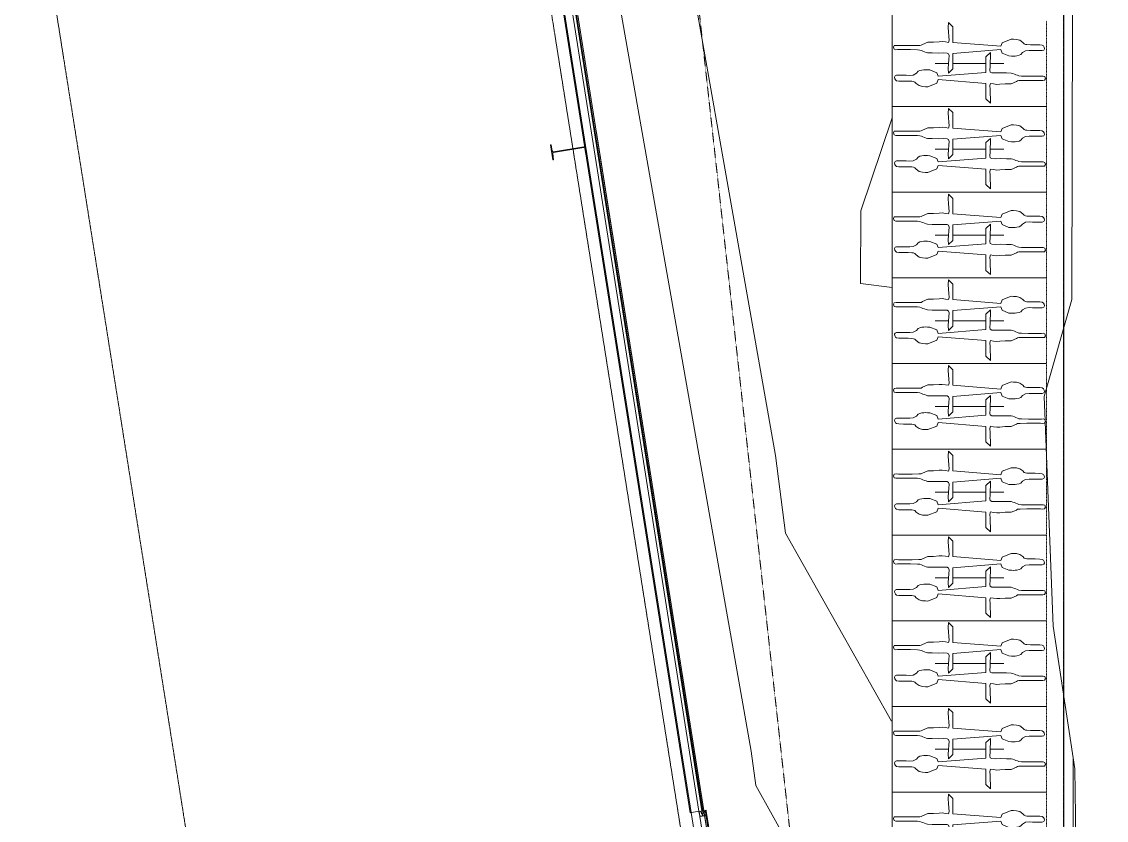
# Model space of a CAD drawing. Header units: millimetres. Extents: x -2612262 to -2065320, y 3717813 to 4283368.
# Drawn here: x -2239134 to -2226488, y 4015098 to 4024415 of the extents above; entities that cross this region are included whole.
import ezdxf

# ---------------------------------------------------------------- set-up
doc = ezdxf.new("R2010")
doc.units = ezdxf.units.MM
for name, pattern in [('AEC_Double Dash', [39, 15, -4, 6, -4, 6, -4]), ('Aligning Line', [3.2004, 1.6002, -1.6002]), ('BOUNDARY Tighter', [8, 4, -2, 0, -2]), ('Dash Tight', [1.2, 0.6, -0.6]), ('Grid Line', [21, 12, -3, 3, -3]), ('Overhead', [4, 2.5, -1.5])]:
    doc.linetypes.add(name, pattern=pattern)
for name, color, linetype, lineweight in [('A-DETL', 90, 'Continuous', 18), ('A-DETL-GENF', 92, 'Continuous', 5), ('A-FLOR', 192, 'Continuous', 5), ('A-FLOR-OVHD', 1, 'Overhead', 13), ('A-GENM', 13, 'Continuous', 5), ('A-GLAZ-CWMG', 51, 'Continuous', 5), ('A-WALL', 113, 'Continuous', 5), ('A-WALL-PATT', 111, 'Continuous', 13), ('C-PROP-LINE', 91, 'AEC_Double Dash', 13), ('C-TOPO', 7, 'Continuous', 5), ('C-TOPO-MAJR', 7, 'Continuous', 20), ('C-TOPO-MINR', 7, 'Continuous', 5), ('G-ANNO-REFR', 1, 'Aligning Line', 5), ('S-COLS', 52, 'Continuous', 5), ('S-GRID', 1, 'Continuous', 5)]:
    doc.layers.add(name, color=color, linetype=linetype, lineweight=lineweight)
picture_1 = doc.add_image_def('image1.jpg', size_in_pixel=(6528, 5638))
pattern_1 = [(0, (0, 0), (812.8, 203.2), [67.056, -542.544, 67.056, -542.544, -3251.2]), (0, (0, 0), (812.8, 203.2), [-1219.2, 67.056, -1152.144, 67.056, -542.544, -1422.4]), (0, (0, 0), (812.8, 203.2), [-3048, 67.056, -339.344, 67.056, -948.944]), (120, (304.8, 101.6), (-582.376362, 602.305448), [67.056, -542.544, 67.056, -542.544, -3251.2]), (120, (304.8, 101.6), (-582.376362, 602.305448), [-1219.2, 67.056, -1152.144, 67.056, -542.544, -1422.4]), (120, (304.8, 101.6), (-582.376362, 602.305448), [-3048, 67.056, -339.344, 67.056, -948.944]), (240, (406.4, 508), (-230.423638, -805.505448), [67.056, -542.544, 67.056, -542.544, -3251.2]), (240, (406.4, 508), (-230.423638, -805.505448), [-1219.2, 67.056, -1152.144, 67.056, -542.544, -1422.4]), (240, (406.4, 508), (-230.423638, -805.505448), [-3048, 67.056, -339.344, 67.056, -948.944])]

# ---------------------------------------------------------------- blocks, each defined once
blk = doc.blocks.new('MulticellPanel_Polycarbonate_Danpal_1040w - Grey-2900077-GA - Part B')
at = {"layer": 'A-GENM'}
h = blk.add_hatch(dxfattribs=at)
h.set_pattern_fill('FP_23', color=256, style=0, pattern_type=2)
h.set_pattern_definition([(171, (4314312.7, 1575571.7), (-125.14757, -790.15067), []), (261, (4314312.7, 1575571.7), (790.15067, -125.14757), [])])
h.paths.add_polyline_path([(488, -6), (492, -3), (486, -1)])
h.paths.add_polyline_path([(493, -14), (493, -4), (488, -6), (488, -11)])
h.paths.add_polyline_path([(493, -2), (493, 7), (486, -1)])
h.paths.add_polyline_path([(492, 8), (490, 16), (-490, 16), (-492, 8), (-484, 0), (484, 0)])
h.paths.add_polyline_path([(-486, -1), (-493, 7), (-493, -2)])
h.paths.add_polyline_path([(-486, -1), (-492, -3), (-488, -6)])
h.paths.add_polyline_path([(-488, -11), (-488, -6), (-493, -4), (-492, -13), (-490, -12)])
for p, q in [((-493, 13), (-493, 9)), ((-493, 7), (-493, -2)), ((490, 16), (-490, 16)), ((493, 9), (493, 13)), ((493, -2), (493, 7)), ((-493, -4), (-493, -13)), ((-492, -15), (-489, -15)), ((-488, -6), (-486, -1)), ((-488, -11), (-486, -6)), ((-486, -6), (-488, -6)), ((-486, -10), (-488, -11)), ((-487, -13), (-486, -10)), ((-484, 0), (484, 0)), ((486, -1), (488, -6)), ((488, -6), (486, -6)), ((486, -6), (488, -11)), ((488, -11), (486, -10)), ((486, -10), (487, -14)), ((489, -15), (492, -15)), ((493, -14), (493, -4))]:
    blk.add_line(p, q, dxfattribs=at)
for centre, radius, start, end in [((-490, 13), 3, 90, 180), ((-493, 8), 1.2, 270.0002, 89.9998), ((490, 13), 3, 360, 90), ((493, 8), 1.2, 90.0002, 269.9998), ((-493, -3), 1.2, 270.0002, 89.9998), ((-492, -14), 1.5, 225, 270), ((-489, -14), 1.5, 270, 333.1609), ((-484, -2), 2, 90, 158.7864), ((484, -2), 2, 21.2136, 90), ((489, -14), 1.5, 206.8391, 270), ((493, -3), 1.2, 90.0002, 269.9998), ((492, -14), 1.5, 270, 360)]:
    blk.add_arc(centre, radius, start, end, dxfattribs=at)
blk = doc.blocks.new('Rectangular Mullion - Frame_Framed Facade_Danpal_DPANMF BT1-2900058-GA - Part B')
at = {"layer": 'A-GLAZ-CWMG'}
for p, q in [((-2231164, 4015214), (-2231161, 4015214)), ((-2231161, 4015214), (-2231155, 4015215)), ((-2231160, 4015209), (-2231161, 4015214)), ((-2231004, 4014227), (-2231159, 4015201)), ((-2231154, 4015210), (-2231155, 4015215)), ((-2231081, 4014215), (-2231228, 4015143)), ((-2231026, 4014230), (-2231172, 4015152)), ((-2230998, 4014228), (-2231146, 4015157))]:
    blk.add_line(p, q, dxfattribs=at)
blk = doc.blocks.new('Rectangular Mullion - DPANMF BT1-1105306-GA - Part B')
at = {"layer": 'A-DETL-GENF'}
for p, q in [((45, 67), (-13, 67)), ((-13, 67), (-13, -7)), ((-11, 46), (-11, 65)), ((-11, 65), (46, 65)), ((0, 46), (-11, 46)), ((-11, 20), (-11, 45)), ((-11, 45), (-1, 45)), ((-1, 20), (-11, 20)), ((-11, -5), (-11, 19)), ((-11, 19), (-1, 19)), ((-2, 4), (-8, 4)), ((-8, 4), (-8, -5)), ((-6, -14), (-6, 2)), ((-6, 2), (-3, 2)), ((-2, 42), (-4, 41)), ((-4, 40), (15, 40)), ((-4, 24), (-2, 22)), ((15, 24), (-4, 24)), ((-4, 1), (-4, -2)), ((-3, 2), (-3, -1)), ((-3, -2), (-3, 1)), ((-2, 0), (-2, 4)), ((-1, 45), (-1, 42)), ((1, 41), (-1, 41)), ((-1, 23), (-1, 20)), ((-1, 23), (1, 23)), ((-1, 19), (-1, 14)), ((-1, 14), (0, 14)), ((0, 42), (0, 46)), ((0, 14), (0, 22)), ((1, 44), (1, 41)), ((1, 23), (1, 20)), ((2, 41), (2, 44)), ((15, 41), (2, 41)), ((2, 20), (2, 23)), ((2, 23), (15, 23)), ((44, 33), (25, 33)), ((25, 31), (44, 31)), ((45, 12), (37, 12)), ((37, 12), (37, 11)), ((37, 11), (47, 11)), ((47, 65), (42, 65)), ((42, 65), (42, 63)), ((42, 63), (45, 63)), ((45, 63), (45, 34)), ((45, 30), (45, 12)), ((47, 11), (47, 65)), ((-13, -7), (-8, -7)), ((-8, -5), (-11, -5)), ((-8, -7), (-8, -16)), ((-8, -16), (-2, -16)), ((-4, -14), (-6, -14)), ((-4, -2), (-4, -3)), ((-4, -3), (-4, -12)), ((-3, -12), (-2, -12)), ((-2, -11), (-2, -2)), ((-1, -11), (-2, -11)), ((-2, -12), (-2, -16)), ((-2, -16), (-2, -13)), ((-2, -16), (46, -16)), ((0, -14), (0, -12)), ((44, -14), (0, -14)), ((44, -1), (42, -6)), ((43, -6), (44, -1)), ((43, -12), (43, -11)), ((43, -11), (46, -11)), ((46, -6), (44, -7)), ((46, -11), (44, -11)), ((44, -11), (44, -14)), ((48, 0), (46, -6)), ((46, -16), (46, -11)), ((46, -11), (46, -12))]:
    blk.add_line(p, q, dxfattribs=at)
for centre, radius, start, end in [((-4, 40), 0.3, 120, 270), ((-4, 24), 0.3, 90, 240), ((-3, 0), 0.834, 236.0388, 360), ((1, 44), 0.5, 360, 180), ((1, 20), 0.5, 180, 360), ((15, 32), 9.2, 9.8791, 91.6261), ((15, 32), 8, 270, 91.7438), ((15, 32), 9.2, 270, 350.121), ((25, 34), 1, 189.8791, 270), ((25, 30), 1, 90, 170.121), ((44, 34), 1, 270, 0), ((44, 30), 1, 0, 90), ((-3, -12), 0.5, 180, 270), ((-4, -14), 0.5, 270, 360), ((-2, -11), 0.5, 180, 270), ((-1, -12), 0.7, 360, 90), ((35, -1), 0.4, 40.5832, 186.9264), ((46, 0), 11.6, 183.4449, 257.2858), ((82, 37), 59.8, 218.9937, 226.1468), ((41, -6), 0.88, 222.5702, 338.0118), ((44, -6), 0.48, 168.5298, 286.4274), ((44, -1), 0.32, 348.5298, 158.0118), ((44, -10), 3.39, 323.7277, 346.2387), ((48, -1), 0.4, 353.5953, 160.3625), ((10, -1), 39.1, 346.2387, 0.9519)]:
    blk.add_arc(centre, radius, start, end, dxfattribs=at)
for points, knots in [([(-3, 1), (-3, 1), (-3, 1), (-4, 1), (-4, 1), (-4, 1), (-4, 1), (-4, 1), (-4, 1)], [0, 0, 0, 0, 0.125, 0.25, 0.5, 0.666667, 0.833333, 1, 1, 1, 1]), ([(-1, 41), (-1, 41), (-1, 42), (-1, 42), (-1, 42), (-1, 42), (-2, 42), (-2, 42)], [0, 0, 0, 0, 0.125, 0.25, 0.375, 0.625, 1, 1, 1, 1]), ([(-2, 22), (-2, 22), (-2, 22), (-1, 22), (-1, 22), (-1, 23), (-1, 23), (-1, 23)], [0, 0, 0, 0, 0.25, 0.5, 0.75, 0.875, 1, 1, 1, 1]), ([(-1, 42), (-1, 41), (-1, 41), (-1, 41), (-1, 41), (-1, 41), (-1, 41), (0, 42), (0, 42), (0, 42), (0, 42), (0, 42), (0, 42)], [0, 0, 0, 0, 0.083333, 0.1875, 0.291667, 0.375, 0.458333, 0.583333, 0.666667, 0.75, 0.875, 1, 1, 1, 1]), ([(0, 22), (0, 22), (0, 22), (0, 23), (0, 23), (-1, 23), (-1, 23), (-1, 23), (-1, 23), (-1, 23), (-1, 23)], [0, 0, 0, 0, 0.333333, 0.416667, 0.5, 0.583333, 0.666667, 0.75, 0.84375, 1, 1, 1, 1]), ([(46, 65), (46, 65), (46, 65), (46, 65), (46, 65), (46, 65), (46, 65), (46, 65), (46, 66), (46, 66), (46, 66), (46, 67), (46, 67), (45, 67), (45, 67), (45, 67)], [0, 0, 0, 0, 0.041667, 0.104167, 0.177083, 0.239583, 0.333333, 0.416667, 0.5, 0.666667, 0.729167, 0.791667, 0.84375, 0.90625, 1, 1, 1, 1]), ([(-2, -13), (-2, -13), (-2, -12), (-2, -12), (-3, -13), (-3, -13), (-3, -13), (-3, -13), (-3, -13), (-4, -13), (-4, -13), (-4, -14), (-4, -14), (-4, -14)], [0, 0, 0, 0, 0.072917, 0.1875, 0.291667, 0.5, 0.583333, 0.666667, 0.729167, 0.791667, 0.854167, 0.916667, 1, 1, 1, 1]), ([(-2, -2), (-2, -2), (-2, -2), (-2, -2), (-2, -2), (-3, -2), (-3, -2), (-3, -2), (-3, -2), (-3, -2)], [0, 0, 0, 0, 0.111111, 0.222222, 0.333333, 0.444444, 0.555556, 0.708333, 1, 1, 1, 1]), ([(46, -12), (46, -12), (46, -12), (46, -13), (46, -12), (46, -12), (47, -12), (47, -12), (47, -12)], [0, 0, 0, 0, 0.147059, 0.294118, 0.411765, 0.588235, 0.823529, 1, 1, 1, 1])]:
    blk.add_open_spline(points, degree=3, knots=knots, dxfattribs=at)
blk = doc.blocks.new('Rectangular Mullion - Frame_Framed Facade_Danpal_DPANMF BT1-2873164-GA - Part B')
at = {"layer": 'A-GLAZ-CWMG'}
for p, q in [((-60, 57), (-60, 55)), ((-60, 1), (-13, 1)), ((-13, 1), (-13, -24)), ((-57, -21), (-59, -21)), ((-59, -21), (-59, -26)), ((-57, -24), (-57, -21)), ((-11, -26), (-5, -26)), ((-5, -17), (0, -17)), ((-5, -26), (-5, -17))]:
    blk.add_line(p, q, dxfattribs=at)
blk = doc.blocks.new('Family - ___-240017-GA - Part B')
at = {"layer": 'C-PROP-LINE', "color": 20}
blk.add_line((-2226983, 4038163), (-2226983, 4009382), dxfattribs=at)
blk = doc.blocks.new('DET_PERSON_PLAN1 - DET_PERSON_PLAN1-1349623-GA - Part B')
at = {"layer": 'A-DETL-GENF'}
for p, q in [((-15, 898), (-21, 880)), ((9, 905), (-15, 898)), ((28, 896), (9, 905)), ((30, 876), (28, 896)), ((-21, 880), (-20, 859)), ((-20, 859), (-20, 789)), ((-20, 789), (-20, 708)), ((29, 849), (30, 876)), ((29, 768), (29, 849)), ((29, 688), (29, 768)), ((-20, 708), (-21, 627)), ((30, 612), (29, 688)), ((-57, 508), (-58, 453)), ((-52, 526), (-57, 508)), ((-45, 544), (-52, 526)), ((-38, 562), (-45, 544)), ((-31, 580), (-38, 562)), ((-24, 597), (-31, 580)), ((-21, 627), (-24, 597)), ((30, 597), (30, 612)), ((32, 581), (30, 597)), ((41, 567), (32, 581)), ((68, 505), (41, 567)), ((-58, 453), (-59, 386)), ((-59, 386), (-58, 319)), ((68, 438), (68, 505)), ((73, 373), (68, 438)), ((-238, 267), (-295, 264)), ((-295, 264), (-245, 213)), ((-187, 263), (-238, 267)), ((-135, 260), (-187, 263)), ((-90, 257), (-135, 260)), ((-69, 263), (-90, 257)), ((-59, 280), (-69, 263)), ((-58, 319), (-59, 280)), ((64, 264), (70, 299)), ((90, 257), (64, 264)), ((70, 299), (75, 339)), ((75, 339), (73, 373)), ((135, 260), (90, 257)), ((187, 263), (135, 260)), ((238, 267), (187, 263)), ((295, 264), (238, 267)), ((245, 213), (295, 264)), ((-245, 213), (-65, 213)), ((-65, 213), (-20, -345)), ((20, -345), (65, 213)), ((65, 213), (245, 213)), ((-61, -362), (-93, -440)), ((-20, -345), (-61, -362)), ((61, -362), (20, -345)), ((103, -465), (61, -362)), ((-94, -469), (-95, -491)), ((-95, -491), (-94, -512)), ((-93, -440), (-94, -469)), ((100, -529), (102, -493)), ((102, -493), (103, -465)), ((-94, -512), (-91, -534)), ((-91, -534), (-86, -558)), ((-86, -558), (-77, -578)), ((-77, -578), (-54, -599)), ((-54, -599), (-34, -635)), ((42, -633), (48, -618)), ((48, -618), (65, -602)), ((65, -602), (90, -568)), ((90, -568), (100, -529)), ((-34, -635), (-30, -675)), ((-30, -675), (-31, -716)), ((-31, -716), (-31, -756)), ((-31, -756), (-31, -795)), ((37, -802), (38, -747)), ((38, -693), (39, -650)), ((38, -747), (38, -693)), ((39, -650), (42, -633)), ((-31, -795), (-31, -829)), ((-31, -829), (-24, -847)), ((-24, -847), (-9, -854)), ((-9, -854), (9, -851)), ((9, -851), (23, -842)), ((23, -842), (33, -829)), ((33, -829), (37, -802))]:
    blk.add_line(p, q, dxfattribs=at)

msp = doc.modelspace()

# ---------------------------------------------------------------- hatches: boundary and pattern name
at = {"layer": 'A-WALL-PATT', "lineweight": 5}
h = msp.add_hatch(dxfattribs=at)
h.set_pattern_fill('FP_1', color=256, style=0, pattern_type=2)
h.set_pattern_definition(pattern_1)
h.paths.add_polyline_path([(-2231340, 4015186.1), (-2231328.1, 4015188), (-2236750.7, 4049423.5), (-2236762.2, 4049419.8), (-2231765, 4017869.9)])
h = msp.add_hatch(dxfattribs=at)
h.set_pattern_fill('FP_1', color=256, style=0, pattern_type=2)
h.set_pattern_definition(pattern_1)
h.paths.add_polyline_path([(-2231202.7, 4015207.8), (-2231193.8, 4015209.2), (-2236616.4, 4049444.8), (-2236625.2, 4049443.4), (-2231203.6, 4015214)])

# ---------------------------------------------------------------- linework, layer by layer
at = {"layer": 'A-DETL', "linetype": 'BOUNDARY Tighter', "lineweight": 25}
msp.add_line((-2226983.4, 4009381.8), (-2226983.4, 4038163.3), dxfattribs=at)
at = {"layer": 'A-DETL', "linetype": 'Dash Tight', "lineweight": 5}
for p, q in [((-2228983.4, 4023426.1), (-2228983.4, 4024426.1)), ((-2227183.4, 4024426.1), (-2227183.4, 4023426.1)), ((-2228983.4, 4022426.1), (-2228983.4, 4023426.1)), ((-2228983.4, 4023426.1), (-2227183.4, 4023426.1)), ((-2227183.4, 4023426.1), (-2228983.4, 4023426.1)), ((-2227183.4, 4023426.1), (-2227183.4, 4022426.1)), ((-2228983.4, 4021426.1), (-2228983.4, 4022426.1)), ((-2228983.4, 4022426.1), (-2227183.4, 4022426.1)), ((-2227183.4, 4022426.1), (-2228983.4, 4022426.1)), ((-2227183.4, 4022426.1), (-2227183.4, 4021426.1)), ((-2227183.4, 4021426.1), (-2228983.4, 4021426.1)), ((-2228983.4, 4020426.1), (-2228983.4, 4021426.1)), ((-2228983.4, 4021426.1), (-2227183.4, 4021426.1)), ((-2227183.4, 4021426.1), (-2227183.4, 4020426.1)), ((-2228983.4, 4019426.1), (-2228983.4, 4020426.1)), ((-2228983.4, 4020426.1), (-2227183.4, 4020426.1)), ((-2227183.4, 4020426.1), (-2228983.4, 4020426.1)), ((-2227183.4, 4020426.1), (-2227183.4, 4019426.1)), ((-2228983.4, 4018426.1), (-2228983.4, 4019426.1)), ((-2228983.4, 4019426.1), (-2227183.4, 4019426.1)), ((-2227183.4, 4019426.1), (-2228983.4, 4019426.1)), ((-2227183.4, 4019426.1), (-2227183.4, 4018426.1)), ((-2228983.4, 4017426.1), (-2228983.4, 4018426.1)), ((-2228983.4, 4018426.1), (-2227183.4, 4018426.1)), ((-2227183.4, 4018426.1), (-2228983.4, 4018426.1)), ((-2227183.4, 4018426.1), (-2227183.4, 4017426.1)), ((-2228983.4, 4016426.1), (-2228983.4, 4017426.1)), ((-2228983.4, 4017426.1), (-2227183.4, 4017426.1)), ((-2227183.4, 4017426.1), (-2228983.4, 4017426.1)), ((-2227183.4, 4017426.1), (-2227183.4, 4016426.1)), ((-2228983.4, 4015426.1), (-2228983.4, 4016426.1)), ((-2228983.4, 4016426.1), (-2227183.4, 4016426.1)), ((-2227183.4, 4016426.1), (-2228983.4, 4016426.1)), ((-2227183.4, 4016426.1), (-2227183.4, 4015426.1)), ((-2228983.4, 4014426.1), (-2228983.4, 4015426.1)), ((-2228983.4, 4015426.1), (-2227183.4, 4015426.1)), ((-2227183.4, 4015426.1), (-2228983.4, 4015426.1)), ((-2227183.4, 4015426.1), (-2227183.4, 4014426.1))]:
    msp.add_line(p, q, dxfattribs=at)
at = {"layer": 'A-DETL', "lineweight": 5}
for p, q in [((-2228326.4, 4023926.1), (-2228483.4, 4023926.1)), ((-2227889.9, 4023926.1), (-2228276.9, 4023926.1)), ((-2227683.4, 4023926.1), (-2227841.2, 4023926.1)), ((-2228326.4, 4022926.1), (-2228483.4, 4022926.1)), ((-2227889.9, 4022926.1), (-2228276.9, 4022926.1)), ((-2227683.4, 4022926.1), (-2227841.2, 4022926.1)), ((-2228326.4, 4021926.1), (-2228483.4, 4021926.1)), ((-2227889.9, 4021926.1), (-2228276.9, 4021926.1)), ((-2227683.4, 4021926.1), (-2227841.2, 4021926.1)), ((-2228326.4, 4020926.1), (-2228483.4, 4020926.1)), ((-2227889.9, 4020926.1), (-2228276.9, 4020926.1)), ((-2227683.4, 4020926.1), (-2227841.2, 4020926.1)), ((-2228326.4, 4019926.1), (-2228483.4, 4019926.1)), ((-2227889.9, 4019926.1), (-2228276.9, 4019926.1)), ((-2227683.4, 4019926.1), (-2227841.2, 4019926.1)), ((-2228326.4, 4018926.1), (-2228483.4, 4018926.1)), ((-2227889.9, 4018926.1), (-2228276.9, 4018926.1)), ((-2227683.4, 4018926.1), (-2227841.2, 4018926.1)), ((-2228326.4, 4017926.1), (-2228483.4, 4017926.1)), ((-2227889.9, 4017926.1), (-2228276.9, 4017926.1)), ((-2227683.4, 4017926.1), (-2227841.2, 4017926.1)), ((-2228326.4, 4016926.1), (-2228483.4, 4016926.1)), ((-2227889.9, 4016926.1), (-2228276.9, 4016926.1)), ((-2227683.4, 4016926.1), (-2227841.2, 4016926.1)), ((-2228326.4, 4015926.1), (-2228483.4, 4015926.1)), ((-2227889.9, 4015926.1), (-2228276.9, 4015926.1)), ((-2227683.4, 4015926.1), (-2227841.2, 4015926.1))]:
    msp.add_line(p, q, dxfattribs=at)
at = {"layer": 'A-FLOR'}
for p, q in [((-2231180, 4015211.4), (-2237103.1, 4052607.6)), ((-2228983.4, 4029426.1), (-2228983.4, 4013143.9)), ((-2226881.5, 4024562.2), (-2226891.1, 4021174.9)), ((-2227211.8, 4020041.5), (-2227211.8, 4020041.5)), ((-2227211.8, 4020041.5), (-2227200.6, 4019759.1)), ((-2227200.1, 4019745.5), (-2227105.6, 4017363.7)), ((-2227105.6, 4017363.7), (-2227105.6, 4017363.7)), ((-2226872.5, 4013143.9), (-2226872.5, 4015812.5)), ((-2231017.2, 4013224.7), (-2231328.1, 4015188)), ((-2226847.5, 4015151.8), (-2226847.5, 4015151.8))]:
    msp.add_line(p, q, dxfattribs=at)
at = {"layer": 'A-FLOR-OVHD'}
msp.add_line((-2229984.8, 4013236.4), (-2232185.8, 4033132), dxfattribs=at)
msp.add_line((-2229984.8, 4013236.4), (-2232185.8, 4033132), dxfattribs=at)
at = {"layer": 'A-WALL', "color": 250, "lineweight": 13}
for p, q in [((-2236762.5, 4049421.6), (-2231340, 4015186.1)), ((-2231193.8, 4015209.2), (-2236616.4, 4049444.8)), ((-2231340, 4015186.1), (-2231237.2, 4015202.4))]:
    msp.add_line(p, q, dxfattribs=at)
at = {"layer": 'A-WALL'}
for p, q in [((-2231328.1, 4015188), (-2236750.7, 4049423.5)), ((-2231237.2, 4015202.4), (-2236659.8, 4049437.9)), ((-2231202.7, 4015207.8), (-2236625.2, 4049443.4))]:
    msp.add_line(p, q, dxfattribs=at)
at = {"layer": 'C-TOPO'}
for p, q in [((-2231180, 4015211.4), (-2232436.4, 4023143.9)), ((-2226891.1, 4021174.9), (-2227211.8, 4020041.5)), ((-2227211.8, 4020041.5), (-2227200.6, 4019759.1)), ((-2227200.1, 4019745.5), (-2227105.6, 4017363.7)), ((-2227105.6, 4017363.7), (-2226855.3, 4015698.3)), ((-2226855.3, 4015698.3), (-2226847.5, 4015151.8)), ((-2226847.5, 4015151.8), (-2226844.9, 4014607.8))]:
    msp.add_line(p, q, dxfattribs=at)
at = {"layer": 'C-TOPO-MAJR', "color": 8, "lineweight": 15}
for p, q in [((-2233622.9, 4032909.5), (-2230626.7, 4015904.2)), ((-2230626.7, 4015904.2), (-2230575.6, 4015502)), ((-2230575.6, 4015502), (-2230026.4, 4014526.8))]:
    msp.add_line(p, q, dxfattribs=at)
at = {"layer": 'C-TOPO-MINR', "color": 253}
for p, q in [((-2232756.9, 4033046.6), (-2230344.4, 4019354.5)), ((-2229351.7, 4022209.1), (-2228983.4, 4023293.1)), ((-2229354.1, 4021362.3), (-2229351.7, 4022209.1)), ((-2228983.4, 4021314.3), (-2229354.1, 4021362.3)), ((-2230344.4, 4019354.5), (-2230229.4, 4018449.5)), ((-2230229.4, 4018449.5), (-2228993.7, 4016255.4)), ((-2228993.7, 4016255.4), (-2228983.4, 4016260.6))]:
    msp.add_line(p, q, dxfattribs=at)
at = {"layer": 'S-COLS'}
for p, q in [((-2232572, 4023041.4), (-2232582.8, 4023039.7)), ((-2232582.8, 4023039.7), (-2232571.2, 4022966.8)), ((-2232544.2, 4022865.6), (-2232572, 4023041.4)), ((-2232959.3, 4022980), (-2232970, 4022978.3)), ((-2232970, 4022978.3), (-2232942.2, 4022802.5)), ((-2232947.7, 4022907.1), (-2232959.3, 4022980)), ((-2232580.7, 4022953.7), (-2232934.7, 4022897.7)), ((-2232933.5, 4022890.2), (-2232579.5, 4022946.2)), ((-2232566.5, 4022936.8), (-2232554.9, 4022863.9)), ((-2232931.4, 4022804.2), (-2232943, 4022877.1)), ((-2232942.2, 4022802.5), (-2232931.4, 4022804.2)), ((-2232554.9, 4022863.9), (-2232544.2, 4022865.6))]:
    msp.add_line(p, q, dxfattribs=at)
for centre, start, end in [((-2232936.5, 4022908.9), 189.00033, 279.00033), ((-2232931.7, 4022878.9), 99.00033, 189.00033), ((-2232582.5, 4022965), 279.00033, 9.00033), ((-2232577.7, 4022935), 9.00033, 99.00033)]:
    msp.add_arc(centre, 11.4, start, end, dxfattribs=at)
at = {"layer": 'S-GRID', "linetype": 'Grid Line'}
for p, q in [((-2235781.9, 4005912.8), (-2245066.5, 4064531.3)), ((-2229896.4, 4005189.8), (-2239295.5, 4064531.7))]:
    msp.add_line(p, q, dxfattribs=at)

# ---------------------------------------------------------------- block references
at = {"layer": 'A-DETL-GENF'}
for p, rotation in [((-2228063.4, 4024108.5), 90.00000000000014), ((-2228103.4, 4023758.7), 270.0000000000005), ((-2228063.4, 4023108.5), 90.00000000000014), ((-2228103.4, 4022758.7), 270.0000000000005), ((-2228063.4, 4022108.5), 90.00000000000014), ((-2228103.4, 4021758.7), 270.0000000000005), ((-2228063.4, 4021108.5), 90.00000000000014), ((-2228103.4, 4020758.7), 270.0000000000005), ((-2228063.4, 4020108.5), 90.00000000000014), ((-2228103.4, 4019758.7), 270.0000000000005), ((-2228063.4, 4019108.5), 90.00000000000014), ((-2228103.4, 4018758.7), 270.0000000000005), ((-2228063.4, 4018108.5), 90.00000000000014), ((-2228103.4, 4017758.7), 270.0000000000005), ((-2228063.4, 4017108.5), 90.00000000000014), ((-2228103.4, 4016758.7), 270.0000000000005), ((-2228063.4, 4016108.5), 90.00000000000014), ((-2228103.4, 4015758.7), 270.0000000000005), ((-2228063.4, 4015108.5), 90.00000000000014)]:
    msp.add_blockref('DET_PERSON_PLAN1 - DET_PERSON_PLAN1-1349623-GA - Part B', p, dxfattribs=dict(at, rotation=rotation))
at = {"layer": 'A-GENM', "rotation": 279.0002952233799}
msp.add_blockref('MulticellPanel_Polycarbonate_Danpal_1040w - Grey-2900077-GA - Part B', (-2231101.7, 4014711.2), dxfattribs=at)
at = {"layer": 'A-GLAZ-CWMG', "extrusion": (0, 0, -1), "rotation": 260.99970477662}
msp.add_blockref('Rectangular Mullion - DPANMF BT1-1105306-GA - Part B', (2231168.9, 4015199.7), dxfattribs=at)
at = {"layer": 'A-GLAZ-CWMG', "rotation": 99.00029522337996}
msp.add_blockref('Rectangular Mullion - Frame_Framed Facade_Danpal_DPANMF BT1-2873164-GA - Part B', (-2231180.9, 4015211.3), dxfattribs=at)
at = {"layer": 'A-GLAZ-CWMG'}
msp.add_blockref('Rectangular Mullion - Frame_Framed Facade_Danpal_DPANMF BT1-2900058-GA - Part B', (0, 0), dxfattribs=at)
at = {"layer": 'C-PROP-LINE', "color": 20}
msp.add_blockref('Family - ___-240017-GA - Part B', (0, 0), dxfattribs=at)

# ---------------------------------------------------------------- pictures from other files: only their frames are drawn
at = {"layer": 'G-ANNO-REFR'}
image = msp.add_image(picture_1, insert=(-2382054.9, 4283368.1), size_in_units=(433000, 373966.6), rotation=-122.11743, dxfattribs=at)
image.dxf.flags = 15

doc.saveas('drawing.dxf')
